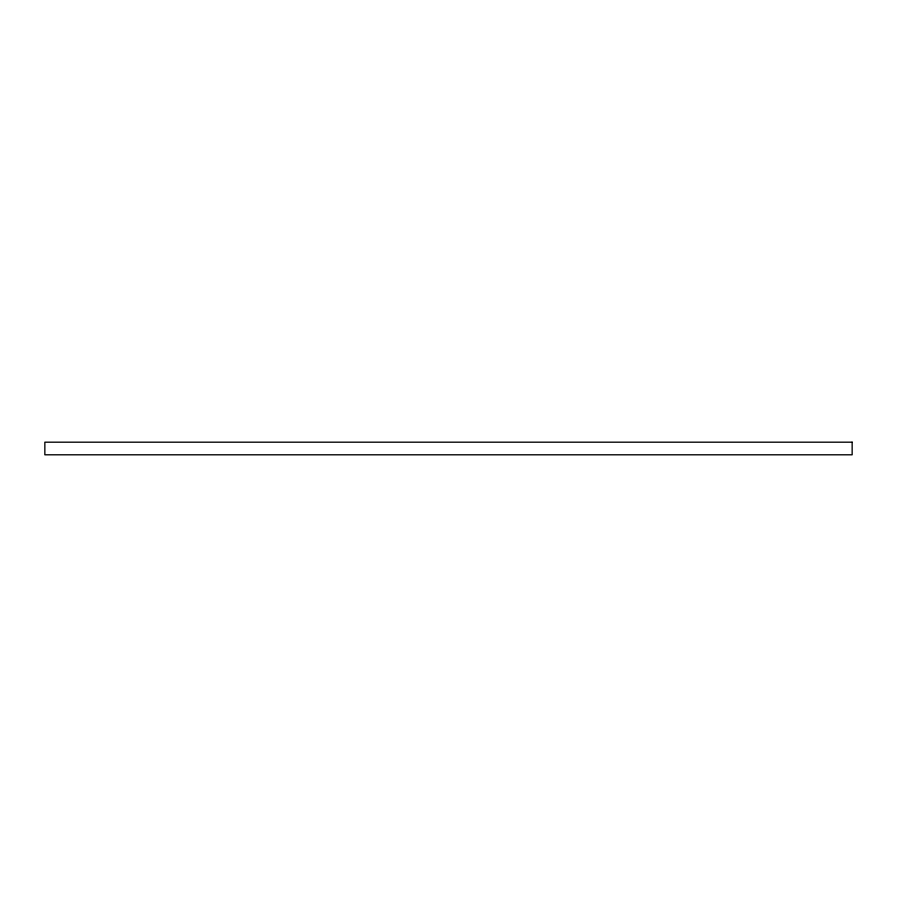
<?xml version="1.0" encoding="UTF-8"?>
<svg xmlns="http://www.w3.org/2000/svg" width="897" height="897" viewBox="0 0 897 897"><rect width="100%" height="100%" fill="white"/><g stroke="black" fill="none" stroke-linecap="round" stroke-linejoin="round"><path stroke-width="1.35" d="M852.15 442.187L44.85 442.187L44.85 454.801L852.15 454.801L852.15 442.187"/></g></svg>
